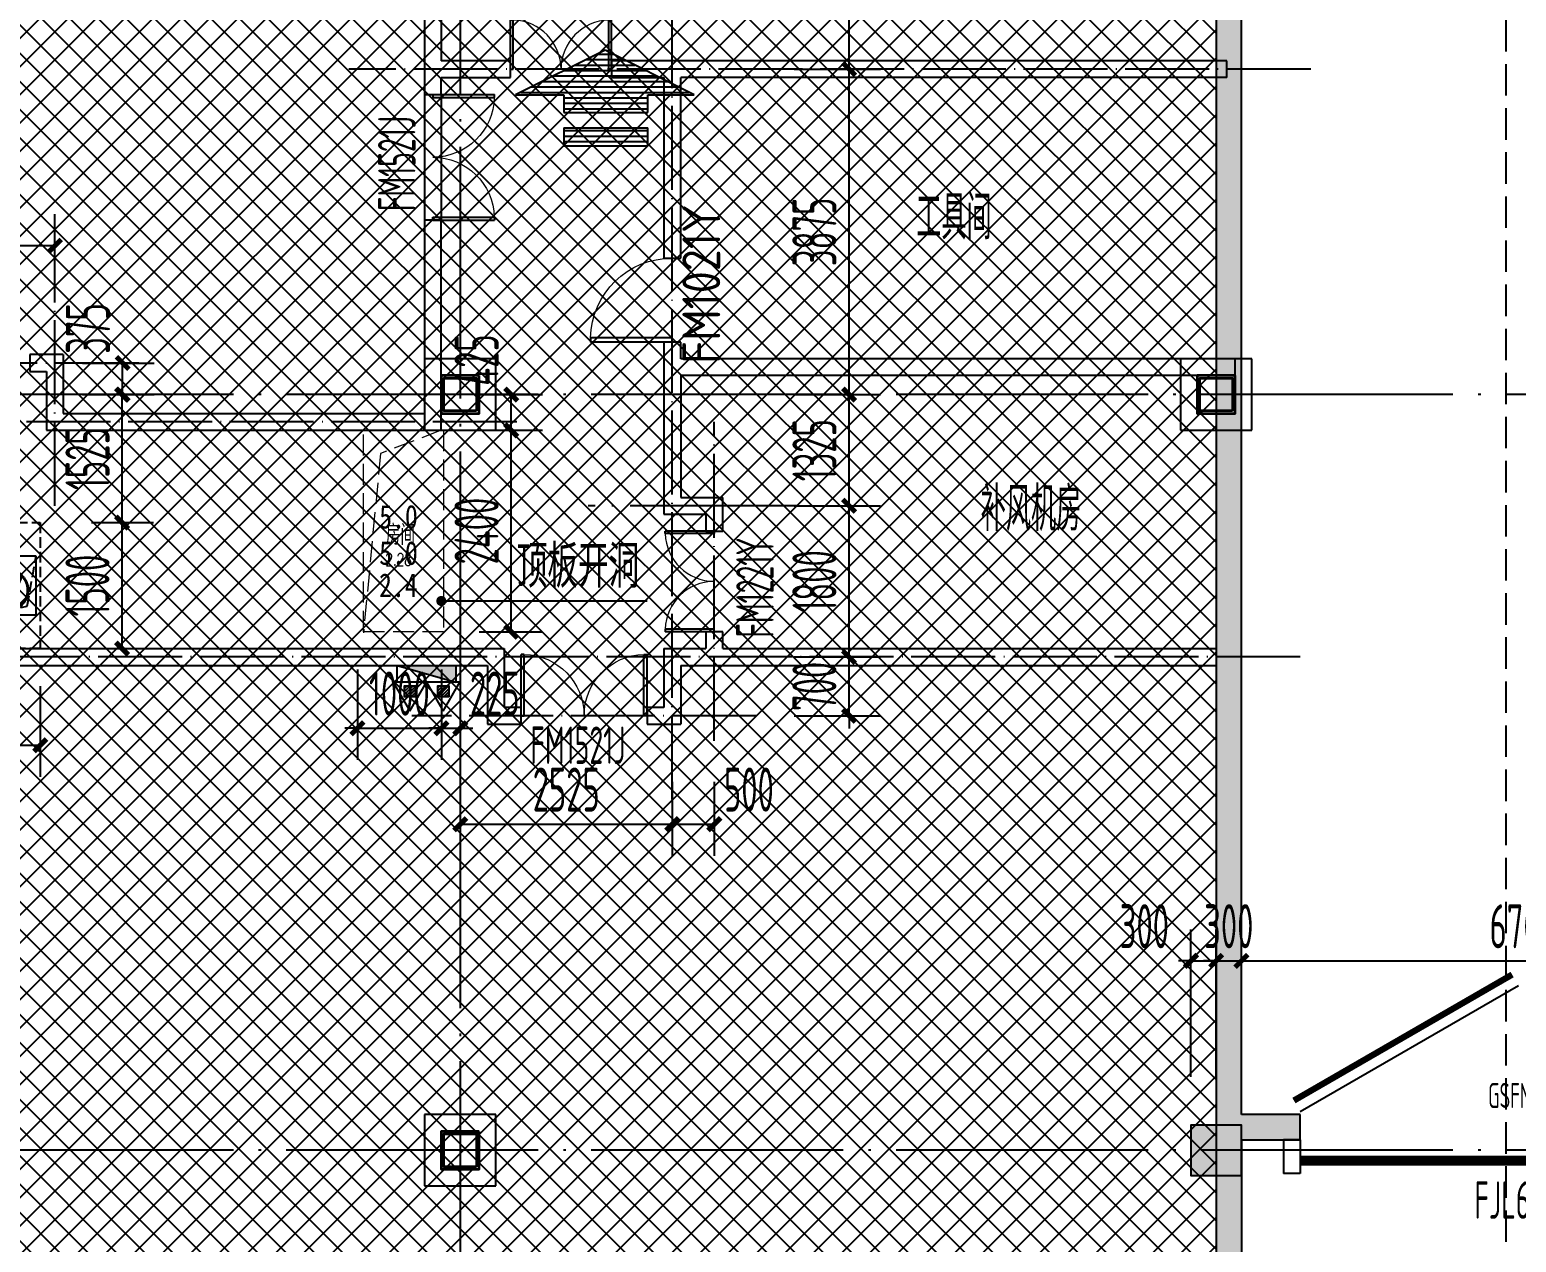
# Model space of a CAD drawing. Extents: x -473190 to 2138458, y -81875 to 2633646.
# Drawn here: x 48027 to 65724, y 121465 to 135905 of the extents above; entities that cross this region are included whole.
import ezdxf

# ---------------------------------------------------------------- set-up
doc = ezdxf.new("R2010")
doc.units = 0
doc.header["$LTSCALE"] = 1000
for name, pattern in [('__DASH', [0.35, 0.25, -0.1]), ('DASH', [0.35, 0.25, -0.1]), ('DOTE', [2.42, 2, -0.2, 0.02, -0.2]), ('排水', [1.1, 1, -0.1])]:
    doc.linetypes.add(name, pattern=pattern)
for name, color, linetype in [('A-COLUMN', 2, 'Continuous'), ('A-PUB_HATCH', 8, 'Continuous'), ('A-ROOM_NAME', 23, 'Continuous'), ('A-WALL', 2, 'Continuous'), ('A-WINDOW', 4, 'Continuous'), ('DIM_LEAD', 3, 'Continuous'), ('DOOR_FIRE', 4, 'Continuous'), ('DOOR_FIRE_TEXT', 7, 'Continuous'), ('DOTE', 1, 'DOTE'), ('PUB_DIM', 3, 'Continuous'), ('PUB_HATCH', 8, 'Continuous'), ('PUB_TEXT', 7, 'Continuous'), ('RF-M', 4, 'Continuous'), ('RF-MBH', 11, 'Continuous'), ('RF-QT', 30, 'Continuous'), ('S-柱', 51, 'Continuous'), ('S-柱-填充', 8, 'Continuous'), ('SPACE', 7, 'Continuous'), ('W-EQUIP_消火栓', 7, 'Continuous'), ('W-EQUIP_灭火器', 7, 'Continuous'), ('WALL', 9, 'Continuous'), ('WINDOW', 4, 'Continuous'), ('WINDOW_TEXT', 7, 'Continuous'), ('排水', 4, 'Continuous'), ('索引线', 252, 'Continuous'), ('车行线', 4, 'Continuous'), ('集水坑', 4, 'Continuous'), ('雨棚投影', 147, 'Continuous')]:
    doc.layers.add(name, color=color, linetype=linetype)
doc.layers.add('GPS-污水', color=2, linetype='排水', lineweight=40)
doc.layers.add('HOLE', color=52, linetype='Continuous', lineweight=15)
doc.styles.add('8B2_01', font='simhei.ttf', dxfattribs={"width": 0.8})
doc.styles.add('8B2_02', font='tssdeng.shx', dxfattribs={"width": 0.6, "bigfont": 'TSSDCHN.shx'})
doc.styles.add('_TCH_DIM_T3', font='tssdeng.shx', dxfattribs={"width": 0.564706, "bigfont": '@@@tssdchn.shx'})
doc.styles.add('_TCH_SPACE', font='SIMPLEX', dxfattribs={"height": 5, "bigfont": 'GBCBIG'})
doc.styles.add('_TCH_WINDOW', font='tssdeng.shx', dxfattribs={"width": 0.8, "height": 3.5, "bigfont": 'tssdchn.shx'})
doc.styles.get("Standard").update_dxf_attribs({"font": 'gbenor.shx', "bigfont": 'gbcbig.shx'})
doc.dimstyles.new('_TCH_ARCH&&150', dxfattribs={"dimtxt": 525, "dimasz": 150, "dimexe": 375, "dimexo": 450, "dimgap": 150, "dimtad": 1, "dimdec": 0, "dimzin": 0, "dimdsep": 46, "dimtxsty": '_TCH_DIM_T3', "dimblk": 'ARCHTICK', "dimcen": 0.09, "dimclrt": 7, "dimazin": 2, "dimtfac": 1, "dimtdec": 0, "dimtix": 1, "dimtmove": 2, "dimatfit": 3, "dimfxl": 0, "dimtolj": 1, "dimtzin": 0, "dimarcsym": 0})
pattern_1 = [(180, (1311608.96, -1168846.2), (8e-15, -101.6), [])]

# ---------------------------------------------------------------- blocks, each defined once
blk = doc.blocks.new('A$C796A13F6')
at = {"layer": '车行线', "linetype": '__DASH', "ltscale": 1.5}
blk.add_lwpolyline([(-35879, -156171), (-3771, -120511, 0.185339), (-3000, -118503), (-3000, -3000)], format="xyb", dxfattribs=at)
blk = doc.blocks.new('$SB01_1')
h = blk.add_hatch(color=256)
h.dxf.hatch_style = 1
h.paths.add_polyline_path([(-0.381, -0.323), (0.5, 0), (-0.381, 0.323)])
h.paths.add_polyline_path([(0, 0), (0.002, 0), (0.002, 0.001), (0, 0.001)], flags=24)
h.paths.add_polyline_path([(0, -0.002), (0.003, -0.002), (0.003, -0.001), (0, -0.001)], flags=24)
h.paths.add_polyline_path([(0, -0.003), (0.003, -0.003), (0.003, -0.002), (0, -0.002)], flags=24)
for p, q in [((0.5, 0), (-0.381, 0.323)), ((-0.381, 0.323), (-0.381, -0.323)), ((0.5, 0), (-0.381, -0.323))]:
    blk.add_line(p, q)
blk.add_circle((0, 0), 0.5)
at = {"flags": 1}
for tag, p in [('UNIT', (0, 0)), ('SPEC', (0, -0.002)), ('WHAT', (0, -0.003))]:
    blk.add_attdef(tag, p, '', height=0.001, dxfattribs=at)
blk = doc.blocks.new('人防集水坑')
at = {"layer": 'GPS-污水', "linetype": '排水'}
for p, q in [((307486, 701151), (307284, 701151)), ((307486, 700451), (307284, 700451))]:
    blk.add_line(p, q, dxfattribs=at)
for centre in [(307561, 701151), (307561, 700451)]:
    blk.add_circle(centre, 75, dxfattribs=at)
at = {"layer": '集水坑', "linetype": 'DASH', "ltscale": 0.5}
blk.add_lwpolyline([(306241, 700051), (306241, 701551), (307741, 701551), (307741, 700051)], close=True, dxfattribs=at)
at = {"layer": '集水坑', "linetype": 'Continuous', "ltscale": 0.5}
for points in [[(306641, 701501), (306641, 700801), (307341, 700801), (307341, 701501)], [(306641, 700801), (306641, 700101), (307341, 700101), (307341, 700801)]]:
    blk.add_lwpolyline(points, close=True, dxfattribs=at)
at = {"layer": '集水坑', "linetype": 'DASH', "ltscale": 0.5}
for points in [[(307341, 700801), (307237, 701397), (306641, 701501)], [(307347, 700101), (307243, 700697), (306647, 700801)]]:
    blk.add_lwpolyline(points, dxfattribs=at)
at = {"layer": 'GPS-污水', "linetype": '排水', "xscale": -480.0000000000002, "yscale": 480.0000000000002, "zscale": 480.0000000000002, "rotation": 176.2535374729293}
for p in [(307045, 701164, 0), (307045, 700464, 0)]:
    blk.add_blockref('$SB01_1', p, dxfattribs=at)
blk = doc.blocks.new('_ArchTick')
at = {"color": 0, "linetype": 'ByBlock', "const_width": 0.4}
blk.add_lwpolyline([(-0.5, -0.5), (0.5, 0.5)], dxfattribs=at)
blk = doc.blocks.new('*D5252')
at = {"layer": 'Defpoints', "color": 0, "transparency": 16777216}
for p in [(136134, -58693), (137634, -58693), (137634, -59845)]:
    blk.add_point(p, dxfattribs=at)
at = {"layer": 'PUB_DIM', "color": 0, "lineweight": -2, "transparency": 16777216}
for p, q in [((136134, -59143), (136134, -60220)), ((137634, -59143), (137634, -60220)), ((136134, -59845), (137634, -59845))]:
    blk.add_line(p, q, dxfattribs=at)
at = {"layer": 'PUB_DIM', "color": 0, "lineweight": -2, "transparency": 16777216, "xscale": 150, "yscale": 150, "zscale": 150, "rotation": 180}
blk.add_blockref('_ArchTick', (136134, -59845), dxfattribs=at)
at = {"layer": 'PUB_DIM', "color": 0, "lineweight": -2, "transparency": 16777216, "xscale": 150, "yscale": 150, "zscale": 150}
blk.add_blockref('_ArchTick', (137634, -59845), dxfattribs=at)
at = {"layer": 'PUB_DIM', "color": 7, "transparency": 16777216, "insert": (136884, -59433), "char_height": 525, "attachment_point": 5, "style": '_TCH_DIM_T3'}
blk.add_mtext('\\A1;1500', dxfattribs=at)
blk = doc.blocks.new('*D5253')
at = {"layer": 'Defpoints', "color": 0, "transparency": 16777216}
for p in [(137796, -55668), (138608, -55668), (137796, -57193)]:
    blk.add_point(p, dxfattribs=at)
at = {"layer": 'PUB_DIM', "color": 0, "lineweight": -2, "transparency": 16777216}
for p, q in [((138246, -55668), (138983, -55668)), ((138608, -57193), (138608, -55668)), ((138246, -57193), (138983, -57193))]:
    blk.add_line(p, q, dxfattribs=at)
at = {"layer": 'PUB_DIM', "color": 0, "lineweight": -2, "transparency": 16777216, "xscale": 150, "yscale": 150, "zscale": 150}
for p, rotation in [((138608, -55668), 90), ((138608, -57193), 270)]:
    blk.add_blockref('_ArchTick', p, dxfattribs=dict(at, rotation=rotation))
at = {"layer": 'PUB_DIM', "color": 7, "transparency": 16777216, "insert": (138196, -56431), "char_height": 525, "attachment_point": 5, "rotation": 90, "style": '_TCH_DIM_T3'}
blk.add_mtext('\\A1;1525', dxfattribs=at)
blk = doc.blocks.new('*D5254')
at = {"layer": 'Defpoints', "color": 0, "transparency": 16777216}
for p in [(137796, -57193), (138608, -57193), (137796, -58693)]:
    blk.add_point(p, dxfattribs=at)
at = {"layer": 'PUB_DIM', "color": 0, "lineweight": -2, "transparency": 16777216}
for p, q in [((138246, -57193), (138983, -57193)), ((138608, -58693), (138608, -57193)), ((138246, -58693), (138983, -58693))]:
    blk.add_line(p, q, dxfattribs=at)
at = {"layer": 'PUB_DIM', "color": 0, "lineweight": -2, "transparency": 16777216, "xscale": 150, "yscale": 150, "zscale": 150}
for p, rotation in [((138608, -57193), 90), ((138608, -58693), 270)]:
    blk.add_blockref('_ArchTick', p, dxfattribs=dict(at, rotation=rotation))
at = {"layer": 'PUB_DIM', "color": 7, "transparency": 16777216, "insert": (138196, -57943), "char_height": 525, "attachment_point": 5, "rotation": 90, "style": '_TCH_DIM_T3'}
blk.add_mtext('\\A1;1500', dxfattribs=at)
blk = doc.blocks.new('TH66')
h = blk.add_hatch()
h.set_pattern_fill('ANSI31', color=246, scale=64, angle=135, style=0)
h.set_pattern_definition(pattern_1)
h.paths.add_polyline_path([(1277447, 511619), (1277447, 511948), (1278305, 511948), (1276651, 512782), (1274986, 511948), (1275880, 511948), (1275880, 511619)])
h = blk.add_hatch()
h.set_pattern_fill('ANSI31', color=246, scale=64, angle=135, style=0)
h.set_pattern_definition(pattern_1)
h.paths.add_polyline_path([(1277447, 510999), (1277447, 511335), (1275880, 511335), (1275880, 510999)])
at = {"color": 2}
for p, q in [((1276651, 512782), (1274986, 511948)), ((1278305, 511948), (1276651, 512782)), ((1274986, 511948), (1275880, 511948)), ((1275880, 511948), (1275880, 511619)), ((1277447, 511948), (1278305, 511948)), ((1277447, 511619), (1277447, 511948)), ((1275880, 511619), (1277447, 511619)), ((1275880, 511335), (1277447, 511335)), ((1275880, 511335), (1275880, 510999)), ((1277447, 510999), (1277447, 511335)), ((1275880, 510999), (1277447, 510999))]:
    blk.add_line(p, q, dxfattribs=at)
blk = doc.blocks.new('A$C145B3C7C')
at = {"xscale": 0.6400000000000001, "yscale": 0.6400000000000001, "zscale": 0.6400000000000001}
blk.add_blockref('TH66', (-678832, -353482), dxfattribs=at)
blk = doc.blocks.new('A$C7EFF042E')
at = {"layer": 'A-COLUMN', "color": 6}
for p, q in [((18675, -17825), (17825, -17825)), ((17825, -17825), (17825, -18675)), ((18675, -18675), (18675, -17825)), ((27675, -17825), (26825, -17825)), ((26825, -17825), (26825, -18675)), ((27675, -18675), (27675, -17825)), ((17825, -18675), (18675, -18675)), ((26825, -18675), (27675, -18675)), ((18675, -26825), (17825, -26825)), ((17825, -26825), (17825, -27675)), ((18675, -27675), (18675, -26825)), ((17825, -27675), (18675, -27675))]:
    blk.add_line(p, q, dxfattribs=at)
at = {"layer": 'S-柱', "color": 6, "lineweight": 35}
for points in [[(18475, -18025), (18025, -18025), (18025, -18475), (18475, -18475)], [(18475, -18025), (18025, -18025), (18025, -18475), (18475, -18475)], [(27475, -18025), (27025, -18025), (27025, -18475), (27475, -18475)], [(27475, -18025), (27025, -18025), (27025, -18475), (27475, -18475)], [(18475, -27025), (18025, -27025), (18025, -27475), (18475, -27475)], [(18475, -27025), (18025, -27025), (18025, -27475), (18475, -27475)]]:
    blk.add_lwpolyline(points, close=True, dxfattribs=at)
at = {"layer": 'S-柱-填充', "color": 6, "lineweight": 35}
for points in [[(18445, -18445), (18055, -18445), (18055, -18055), (18445, -18055)], [(27445, -18445), (27055, -18445), (27055, -18055), (27445, -18055)], [(18445, -27445), (18055, -27445), (18055, -27055), (18445, -27055)]]:
    blk.add_lwpolyline(points, close=True, dxfattribs=at)
blk = doc.blocks.new('A$C4F5A101F')
at = {"layer": 'DOTE', "color": 16, "linetype": 'DOTE', "ltscale": 1.5}
for p, q in [((-149489.7, 16373.7), (-149489.7, -213765.2)), ((-140489.7, 16373.7), (-140489.7, -213765.2)), ((-39660.8, -26507.4), (-180399, -26507.4)), ((-39660.8, -35507.4), (-180399, -35507.4))]:
    blk.add_line(p, q, dxfattribs=at)
blk = doc.blocks.new('*D5565')
at = {"layer": 'Defpoints', "color": 0, "transparency": 16777216}
for p in [(103350, -7777), (101250, -8683), (103350, -8683)]:
    blk.add_point(p, dxfattribs=at)
at = {"layer": 'PUB_DIM', "color": 0, "lineweight": -2, "transparency": 16777216}
for p, q in [((101250, -8233), (101250, -7402)), ((103350, -8233), (103350, -7402)), ((101250, -7777), (103350, -7777))]:
    blk.add_line(p, q, dxfattribs=at)
at = {"layer": 'PUB_DIM', "color": 0, "lineweight": -2, "transparency": 16777216, "xscale": 150, "yscale": 150, "zscale": 150, "rotation": 180}
blk.add_blockref('_ArchTick', (101250, -7777), dxfattribs=at)
at = {"layer": 'PUB_DIM', "color": 0, "lineweight": -2, "transparency": 16777216, "xscale": 150, "yscale": 150, "zscale": 150}
blk.add_blockref('_ArchTick', (103350, -7777), dxfattribs=at)
at = {"layer": 'PUB_DIM', "color": 7, "transparency": 16777216, "insert": (102300, -7364), "char_height": 525, "attachment_point": 5, "style": '_TCH_DIM_T3'}
blk.add_mtext('\\A1;2100', dxfattribs=at)
blk = doc.blocks.new('*D5566')
at = {"layer": 'Defpoints', "color": 0, "transparency": 16777216}
for p in [(103230, -9175), (104156, -9175), (103230, -9550)]:
    blk.add_point(p, dxfattribs=at)
at = {"layer": 'PUB_DIM', "color": 0, "lineweight": -2, "transparency": 16777216}
for p, q in [((103680, -9175), (104531, -9175)), ((104156, -9550), (104156, -9175)), ((103680, -9550), (104531, -9550))]:
    blk.add_line(p, q, dxfattribs=at)
at = {"layer": 'PUB_DIM', "color": 0, "lineweight": -2, "transparency": 16777216, "xscale": 150, "yscale": 150, "zscale": 150}
for p, rotation in [((104156, -9175), 90), ((104156, -9550), 270)]:
    blk.add_blockref('_ArchTick', p, dxfattribs=dict(at, rotation=rotation))
at = {"layer": 'PUB_DIM', "color": 7, "transparency": 16777216, "insert": (103743, -8763), "char_height": 525, "attachment_point": 5, "rotation": 90, "style": '_TCH_DIM_T3'}
blk.add_mtext('\\A1;375', dxfattribs=at)
blk = doc.blocks.new('*D5567')
at = {"layer": 'Defpoints', "color": 0, "transparency": 16777216}
for p in [(108175, -13714), (110700, -13714), (110700, -14667)]:
    blk.add_point(p, dxfattribs=at)
at = {"layer": 'PUB_DIM', "color": 0, "lineweight": -2, "transparency": 16777216}
for p, q in [((108175, -14164), (108175, -15042)), ((110700, -14164), (110700, -15042)), ((108175, -14667), (110700, -14667))]:
    blk.add_line(p, q, dxfattribs=at)
at = {"layer": 'PUB_DIM', "color": 0, "lineweight": -2, "transparency": 16777216, "xscale": 150, "yscale": 150, "zscale": 150, "rotation": 180}
blk.add_blockref('_ArchTick', (108175, -14667), dxfattribs=at)
at = {"layer": 'PUB_DIM', "color": 0, "lineweight": -2, "transparency": 16777216, "xscale": 150, "yscale": 150, "zscale": 150}
blk.add_blockref('_ArchTick', (110700, -14667), dxfattribs=at)
at = {"layer": 'PUB_DIM', "color": 7, "transparency": 16777216, "insert": (109437, -14254), "char_height": 525, "attachment_point": 5, "style": '_TCH_DIM_T3'}
blk.add_mtext('\\A1;2525', dxfattribs=at)
blk = doc.blocks.new('*D5568')
at = {"layer": 'Defpoints', "color": 0, "transparency": 16777216}
for p in [(110700, -13714), (111200, -13714), (111200, -14667)]:
    blk.add_point(p, dxfattribs=at)
at = {"layer": 'PUB_DIM', "color": 0, "lineweight": -2, "transparency": 16777216}
for p, q in [((110700, -14164), (110700, -15042)), ((111200, -14164), (111200, -15042)), ((110700, -14667), (111200, -14667))]:
    blk.add_line(p, q, dxfattribs=at)
at = {"layer": 'PUB_DIM', "color": 0, "lineweight": -2, "transparency": 16777216, "xscale": 150, "yscale": 150, "zscale": 150, "rotation": 180}
blk.add_blockref('_ArchTick', (110700, -14667), dxfattribs=at)
at = {"layer": 'PUB_DIM', "color": 0, "lineweight": -2, "transparency": 16777216, "xscale": 150, "yscale": 150, "zscale": 150}
blk.add_blockref('_ArchTick', (111200, -14667), dxfattribs=at)
at = {"layer": 'PUB_DIM', "color": 7, "transparency": 16777216, "insert": (111612, -14254), "char_height": 525, "attachment_point": 5, "style": '_TCH_DIM_T3'}
blk.add_mtext('\\A1;500', dxfattribs=at)
blk = doc.blocks.new('*D5569')
at = {"layer": 'Defpoints', "color": 0, "transparency": 16777216}
for p in [(111700, -12675), (112804, -12675), (111700, -13375)]:
    blk.add_point(p, dxfattribs=at)
at = {"layer": 'PUB_DIM', "color": 0, "lineweight": -2, "transparency": 16777216}
for p, q in [((112804, -12675), (112804, -12525)), ((112150, -12675), (113179, -12675)), ((112804, -13375), (112804, -12675)), ((112150, -13375), (113179, -13375)), ((112804, -13375), (112804, -13525))]:
    blk.add_line(p, q, dxfattribs=at)
at = {"layer": 'PUB_DIM', "color": 0, "lineweight": -2, "transparency": 16777216, "xscale": 150, "yscale": 150, "zscale": 150}
for p, rotation in [((112804, -12675), 270), ((112804, -13375), 90)]:
    blk.add_blockref('_ArchTick', p, dxfattribs=dict(at, rotation=rotation))
at = {"layer": 'PUB_DIM', "color": 7, "transparency": 16777216, "insert": (112392, -13025), "char_height": 525, "attachment_point": 5, "rotation": 90, "style": '_TCH_DIM_T3'}
blk.add_mtext('\\A1;700', dxfattribs=at)
blk = doc.blocks.new('*D5570')
at = {"layer": 'Defpoints', "color": 0, "transparency": 16777216}
for p in [(111700, -10875), (112804, -10875), (111700, -12675)]:
    blk.add_point(p, dxfattribs=at)
at = {"layer": 'PUB_DIM', "color": 0, "lineweight": -2, "transparency": 16777216}
for p, q in [((112150, -10875), (113179, -10875)), ((112804, -12675), (112804, -10875)), ((112150, -12675), (113179, -12675))]:
    blk.add_line(p, q, dxfattribs=at)
at = {"layer": 'PUB_DIM', "color": 0, "lineweight": -2, "transparency": 16777216, "xscale": 150, "yscale": 150, "zscale": 150}
for p, rotation in [((112804, -10875), 90), ((112804, -12675), 270)]:
    blk.add_blockref('_ArchTick', p, dxfattribs=dict(at, rotation=rotation))
at = {"layer": 'PUB_DIM', "color": 7, "transparency": 16777216, "insert": (112392, -11775), "char_height": 525, "attachment_point": 5, "rotation": 90, "style": '_TCH_DIM_T3'}
blk.add_mtext('\\A1;1800', dxfattribs=at)
blk = doc.blocks.new('*D5571')
at = {"layer": 'Defpoints', "color": 0, "transparency": 16777216}
for p in [(111700, -9550), (112804, -9550), (111700, -10875)]:
    blk.add_point(p, dxfattribs=at)
at = {"layer": 'PUB_DIM', "color": 0, "lineweight": -2, "transparency": 16777216}
for p, q in [((112150, -9550), (113179, -9550)), ((112804, -10875), (112804, -9550)), ((112150, -10875), (113179, -10875))]:
    blk.add_line(p, q, dxfattribs=at)
at = {"layer": 'PUB_DIM', "color": 0, "lineweight": -2, "transparency": 16777216, "xscale": 150, "yscale": 150, "zscale": 150}
for p, rotation in [((112804, -9550), 90), ((112804, -10875), 270)]:
    blk.add_blockref('_ArchTick', p, dxfattribs=dict(at, rotation=rotation))
at = {"layer": 'PUB_DIM', "color": 7, "transparency": 16777216, "insert": (112392, -10213), "char_height": 525, "attachment_point": 5, "rotation": 90, "style": '_TCH_DIM_T3'}
blk.add_mtext('\\A1;1325', dxfattribs=at)
blk = doc.blocks.new('*D5572')
at = {"layer": 'Defpoints', "color": 0, "transparency": 16777216}
for p in [(111700, -5675), (112804, -5675), (111700, -9550)]:
    blk.add_point(p, dxfattribs=at)
at = {"layer": 'PUB_DIM', "color": 0, "lineweight": -2, "transparency": 16777216}
for p, q in [((112150, -5675), (113179, -5675)), ((112804, -9550), (112804, -5675)), ((112150, -9550), (113179, -9550))]:
    blk.add_line(p, q, dxfattribs=at)
at = {"layer": 'PUB_DIM', "color": 0, "lineweight": -2, "transparency": 16777216, "xscale": 150, "yscale": 150, "zscale": 150}
for p, rotation in [((112804, -5675), 90), ((112804, -9550), 270)]:
    blk.add_blockref('_ArchTick', p, dxfattribs=dict(at, rotation=rotation))
at = {"layer": 'PUB_DIM', "color": 7, "transparency": 16777216, "insert": (112392, -7613), "char_height": 525, "attachment_point": 5, "rotation": 90, "style": '_TCH_DIM_T3'}
blk.add_mtext('\\A1;3875', dxfattribs=at)
blk = doc.blocks.new('*D5573')
at = {"layer": 'Defpoints', "color": 0, "transparency": 16777216}
for p in [(111700, -3475), (112804, -3475), (111700, -5675)]:
    blk.add_point(p, dxfattribs=at)
at = {"layer": 'PUB_DIM', "color": 0, "lineweight": -2, "transparency": 16777216}
for p, q in [((112150, -3475), (113179, -3475)), ((112804, -5675), (112804, -3475)), ((112150, -5675), (113179, -5675))]:
    blk.add_line(p, q, dxfattribs=at)
at = {"layer": 'PUB_DIM', "color": 0, "lineweight": -2, "transparency": 16777216, "xscale": 150, "yscale": 150, "zscale": 150}
for p, rotation in [((112804, -3475), 90), ((112804, -5675), 270)]:
    blk.add_blockref('_ArchTick', p, dxfattribs=dict(at, rotation=rotation))
at = {"layer": 'PUB_DIM', "color": 7, "transparency": 16777216, "insert": (112392, -4575), "char_height": 525, "attachment_point": 5, "rotation": 90, "style": '_TCH_DIM_T3'}
blk.add_mtext('\\A1;2200', dxfattribs=at)
blk = doc.blocks.new('$TwtSys$00000434')
for p, q in [((-0.5, 0.5), (-0.5, -0.5)), ((-0.5, -0.5), (0.5, 0.5)), ((0.5, 0.5), (-0.5, 0.5)), ((0.5, -0.5), (0.5, 0.5)), ((-0.5, -0.5), (0.5, -0.5))]:
    blk.add_line(p, q)
blk.add_solid([(0.5, -0.5), (0.5, 0.5), (-0.5, -0.5)])
blk = doc.blocks.new('$TwtSys$00000546')
h = blk.add_hatch()
h.set_pattern_fill('ANSI31', color=256, scale=200, style=0)
h.set_pattern_definition([(45, (-38543.802, -6670.83), (-17.67767, 17.67767), [])])
h.paths.add_polyline_path([(-65, 174), (65, 174), (65, 44), (-65, 44)])
for points in [[(0, 344), (-198, 0), (198, 0)], [(-65, 174), (65, 174), (65, 44), (-65, 44)]]:
    blk.add_lwpolyline(points, close=True)
blk = doc.blocks.new('$DorLib2D$00000207')
at = {"color": 0}
for p, q in [((-0.5, 0.0313), (-0.067, 0.2813)), ((0.5, 0.0313), (0.067, 0.2813))]:
    blk.add_line(p, q, dxfattribs=at)
at = {"color": 0, "const_width": 0.0125}
for points in [[(-0.5125, 0.0529), (-0.0795, 0.3029)], [(0.5125, 0.0529), (0.0795, 0.3029)]]:
    blk.add_lwpolyline(points, dxfattribs=at)
blk = doc.blocks.new('rfk')
at = {"layer": 'A-PUB_HATCH'}
for points in [[(474048.2, -695335.2), (474048.2, -679885.2), (473748.2, -679885.2), (473748.2, -695485.2), (473948.2, -695485.2)], [(473948.2, -695485.2), (473748.2, -695485.2), (473748.2, -720685.2), (473881.5, -720785.2), (474048.2, -720685.2), (474048.2, -695635.2)], [(474048.2, -695635.2), (474748.2, -695635.2), (474748.2, -695335.2), (474048.2, -695335.2), (473948.2, -695485.2)]]:
    blk.add_hatch(color=256, dxfattribs=at).paths.add_polyline_path(points)
at = {"layer": 'RF-QT'}
for p, q in [((473748.2, -679885.2), (473748.2, -695485.2)), ((474048.2, -695335.2), (474048.2, -679885.2)), ((473748.2, -695485.2), (473748.2, -720685.2)), ((474748.2, -695335.2), (474048.2, -695335.2)), ((474748.2, -695635.2), (474748.2, -695335.2)), ((474048.2, -695635.2), (474748.2, -695635.2)), ((474048.2, -695635.2), (474048.2, -720685.2))]:
    blk.add_line(p, q, dxfattribs=at)
at = {"layer": 'RF-M'}
ref = blk.add_blockref('$DorLib2D$00000207', (477748.2, -695485.2), dxfattribs=dict(at, xscale=6000, yscale=-6000, zscale=300, rotation=180))
ref.add_attrib('A', 'GSFMG6030(5)', (476985.7, -695256.6), dxfattribs={"layer": 'RF-MBH', "height": 297.5, "style": '_TCH_WINDOW', "width": 0.564706})
blk = doc.blocks.new('_FZH')
blk.add_lwpolyline([(-0.5, -0.5), (0.5, -0.5), (0.5, 0.5), (-0.5, 0.5)], close=True)
at = {"layer": 'PUB_HATCH'}
blk.add_solid([(-0.5, -0.5), (0.5, -0.5), (-0.5, 0.5), (0.5, 0.5)], dxfattribs=at)
blk = doc.blocks.new('zzzzzzzzzzzzzzzz')
at = {"layer": 'A-COLUMN'}
for p, q in [((35666, -198085), (34816, -198085)), ((34816, -198085), (34816, -198935)), ((35666, -198935), (35666, -198085)), ((44666, -198085), (43816, -198085)), ((43816, -198085), (43816, -198935)), ((44666, -198935), (44666, -198085)), ((34816, -198935), (35666, -198935)), ((43816, -198935), (44666, -198935))]:
    blk.add_line(p, q, dxfattribs=at)
at = {"layer": 'A-COLUMN', "xscale": 600, "yscale": 600, "zscale": 600, "rotation": 90}
blk.add_blockref('_FZH', (44241, -207510), dxfattribs=at)
blk = doc.blocks.new('*D5785')
at = {"layer": 'Defpoints', "color": 0, "transparency": 16777216}
for p in [(-13706, 103502), (-12875, 103502), (-13706, 103077)]:
    blk.add_point(p, dxfattribs=at)
at = {"layer": 'PUB_DIM', "color": 0, "lineweight": -2, "transparency": 16777216}
for p, q in [((-13256, 103502), (-12500, 103502)), ((-12875, 103077), (-12875, 103502)), ((-13256, 103077), (-12500, 103077))]:
    blk.add_line(p, q, dxfattribs=at)
at = {"layer": 'PUB_DIM', "color": 0, "lineweight": -2, "transparency": 16777216, "xscale": 150, "yscale": 150, "zscale": 150}
for p, rotation in [((-12875, 103502), 90), ((-12875, 103077), 270)]:
    blk.add_blockref('_ArchTick', p, dxfattribs=dict(at, rotation=rotation))
at = {"layer": 'PUB_DIM', "color": 7, "transparency": 16777216, "insert": (-13287, 103914), "char_height": 525, "attachment_point": 5, "rotation": 90, "style": '_TCH_DIM_T3'}
blk.add_mtext('\\A1;425', dxfattribs=at)
blk = doc.blocks.new('*D5786')
at = {"layer": 'Defpoints', "color": 0, "transparency": 16777216}
for p in [(-13706, 103077), (-12875, 103077), (-13706, 100677)]:
    blk.add_point(p, dxfattribs=at)
at = {"layer": 'PUB_DIM', "color": 0, "lineweight": -2, "transparency": 16777216}
for p, q in [((-13256, 103077), (-12500, 103077)), ((-12875, 100677), (-12875, 103077)), ((-13256, 100677), (-12500, 100677))]:
    blk.add_line(p, q, dxfattribs=at)
at = {"layer": 'PUB_DIM', "color": 0, "lineweight": -2, "transparency": 16777216, "xscale": 150, "yscale": 150, "zscale": 150}
for p, rotation in [((-12875, 103077), 90), ((-12875, 100677), 270)]:
    blk.add_blockref('_ArchTick', p, dxfattribs=dict(at, rotation=rotation))
at = {"layer": 'PUB_DIM', "color": 7, "transparency": 16777216, "insert": (-13287, 101877), "char_height": 525, "attachment_point": 5, "rotation": 90, "style": '_TCH_DIM_T3'}
blk.add_mtext('\\A1;2400', dxfattribs=at)
blk = doc.blocks.new('*D5787')
at = {"layer": 'Defpoints', "color": 0, "transparency": 16777216}
for p in [(-13706, 100677), (-13481, 100677), (-13481, 99529)]:
    blk.add_point(p, dxfattribs=at)
at = {"layer": 'PUB_DIM', "color": 0, "lineweight": -2, "transparency": 16777216}
for p, q in [((-13706, 100227), (-13706, 99154)), ((-13481, 100227), (-13481, 99154)), ((-13706, 99529), (-13856, 99529)), ((-13706, 99529), (-13481, 99529)), ((-13481, 99529), (-13331, 99529))]:
    blk.add_line(p, q, dxfattribs=at)
at = {"layer": 'PUB_DIM', "color": 0, "lineweight": -2, "transparency": 16777216, "xscale": 150, "yscale": 150, "zscale": 150}
blk.add_blockref('_ArchTick', (-13706, 99529), dxfattribs=at)
at = {"layer": 'PUB_DIM', "color": 0, "lineweight": -2, "transparency": 16777216, "xscale": 150, "yscale": 150, "zscale": 150, "rotation": 180}
blk.add_blockref('_ArchTick', (-13481, 99529), dxfattribs=at)
at = {"layer": 'PUB_DIM', "color": 7, "transparency": 16777216, "insert": (-13070, 99941), "char_height": 525, "attachment_point": 5, "style": '_TCH_DIM_T3'}
blk.add_mtext('\\A1;225', dxfattribs=at)
blk = doc.blocks.new('*D5788')
at = {"layer": 'Defpoints', "color": 0, "transparency": 16777216}
for p in [(-14706, 100677), (-13706, 100677), (-13706, 99529)]:
    blk.add_point(p, dxfattribs=at)
at = {"layer": 'PUB_DIM', "color": 0, "lineweight": -2, "transparency": 16777216}
for p, q in [((-14706, 100227), (-14706, 99154)), ((-13706, 100227), (-13706, 99154)), ((-14706, 99529), (-14856, 99529)), ((-14706, 99529), (-13706, 99529)), ((-13706, 99529), (-13556, 99529))]:
    blk.add_line(p, q, dxfattribs=at)
at = {"layer": 'PUB_DIM', "color": 0, "lineweight": -2, "transparency": 16777216, "xscale": 150, "yscale": 150, "zscale": 150}
blk.add_blockref('_ArchTick', (-14706, 99529), dxfattribs=at)
at = {"layer": 'PUB_DIM', "color": 0, "lineweight": -2, "transparency": 16777216, "xscale": 150, "yscale": 150, "zscale": 150, "rotation": 180}
blk.add_blockref('_ArchTick', (-13706, 99529), dxfattribs=at)
at = {"layer": 'PUB_DIM', "color": 7, "transparency": 16777216, "insert": (-14206, 99941), "char_height": 525, "attachment_point": 5, "style": '_TCH_DIM_T3'}
blk.add_mtext('\\A1;1000', dxfattribs=at)
blk = doc.blocks.new('ADFASDF')
h = blk.add_hatch()
h.set_pattern_fill('ANSI37', color=8, scale=150)
h.set_pattern_definition([(45, (0, 0), (-168.3798, 168.3798), []), (135, (0, 0), (-168.3798, -168.3798), [])])
h.paths.add_polyline_path([(521397, 239186), (521397, 224886), (539697, 224886), (539697, 169261), (524947, 169261), (524947, 171211), (527822, 171211), (527922, 176611), (501318, 176611), (501125, 109884), (530547, 109887), (530547, 107449), (538188, 100503), (536147, 98236), (540086, 94690), (517812, 69953), (517812, 59790), (482108, 20136), (405247, 20136), (405247, 26086), (391997, 40436), (391997, 64736), (399997, 64738), (399997, 239186), (409022, 239186)])
blk.add_lwpolyline([(521397, 239186), (521397, 224886), (539697, 224886), (539697, 169261), (524947, 169261), (524947, 171211), (527822, 171211), (527922, 176611), (501318, 176611), (501125, 109884)])
blk = doc.blocks.new('*D3022')
at = {"layer": 'Defpoints', "color": 0, "transparency": 16777216}
for p in [(62152, 124816), (61852, 122986), (62152, 122986)]:
    blk.add_point(p, dxfattribs=at)
at = {"layer": 'PUB_DIM', "color": 0, "lineweight": -2, "transparency": 16777216}
for p, q in [((61852, 123436), (61852, 125191)), ((62152, 123436), (62152, 125191)), ((61852, 124816), (61702, 124816)), ((61852, 124816), (62152, 124816)), ((62152, 124816), (62302, 124816))]:
    blk.add_line(p, q, dxfattribs=at)
at = {"layer": 'PUB_DIM', "color": 0, "lineweight": -2, "transparency": 16777216, "xscale": 150, "yscale": 150, "zscale": 150}
blk.add_blockref('_ArchTick', (61852, 124816), dxfattribs=at)
at = {"layer": 'PUB_DIM', "color": 0, "lineweight": -2, "transparency": 16777216, "xscale": 150, "yscale": 150, "zscale": 150, "rotation": 180}
blk.add_blockref('_ArchTick', (62152, 124816), dxfattribs=at)
at = {"layer": 'PUB_DIM', "color": 7, "transparency": 16777216, "insert": (61297, 125229), "char_height": 525, "attachment_point": 5, "style": '_TCH_DIM_T3'}
blk.add_mtext('\\A1;300', dxfattribs=at)
blk = doc.blocks.new('*D3023')
at = {"layer": 'Defpoints', "color": 0, "transparency": 16777216}
for p in [(62452, 124816), (62152, 122986), (62452, 122986)]:
    blk.add_point(p, dxfattribs=at)
at = {"layer": 'PUB_DIM', "color": 0, "lineweight": -2, "transparency": 16777216}
for p, q in [((62152, 123436), (62152, 125191)), ((62452, 123436), (62452, 125191)), ((62152, 124816), (62002, 124816)), ((62152, 124816), (62452, 124816)), ((62452, 124816), (62602, 124816))]:
    blk.add_line(p, q, dxfattribs=at)
at = {"layer": 'PUB_DIM', "color": 0, "lineweight": -2, "transparency": 16777216, "xscale": 150, "yscale": 150, "zscale": 150}
blk.add_blockref('_ArchTick', (62152, 124816), dxfattribs=at)
at = {"layer": 'PUB_DIM', "color": 0, "lineweight": -2, "transparency": 16777216, "xscale": 150, "yscale": 150, "zscale": 150, "rotation": 180}
blk.add_blockref('_ArchTick', (62452, 124816), dxfattribs=at)
at = {"layer": 'PUB_DIM', "color": 7, "transparency": 16777216, "insert": (62302, 125229), "char_height": 525, "attachment_point": 5, "style": '_TCH_DIM_T3'}
blk.add_mtext('\\A1;300', dxfattribs=at)
blk = doc.blocks.new('*D3024')
at = {"layer": 'Defpoints', "color": 0, "transparency": 16777216}
for p in [(69152, 124816), (62452, 122986), (69152, 122986)]:
    blk.add_point(p, dxfattribs=at)
at = {"layer": 'PUB_DIM', "color": 0, "lineweight": -2, "transparency": 16777216}
for p, q in [((62452, 123436), (62452, 125191)), ((69152, 123436), (69152, 125191)), ((62452, 124816), (69152, 124816))]:
    blk.add_line(p, q, dxfattribs=at)
at = {"layer": 'PUB_DIM', "color": 0, "lineweight": -2, "transparency": 16777216, "xscale": 150, "yscale": 150, "zscale": 150, "rotation": 180}
blk.add_blockref('_ArchTick', (62452, 124816), dxfattribs=at)
at = {"layer": 'PUB_DIM', "color": 0, "lineweight": -2, "transparency": 16777216, "xscale": 150, "yscale": 150, "zscale": 150}
blk.add_blockref('_ArchTick', (69152, 124816), dxfattribs=at)
at = {"layer": 'PUB_DIM', "color": 7, "transparency": 16777216, "insert": (65802, 125229), "char_height": 525, "attachment_point": 5, "style": '_TCH_DIM_T3'}
blk.add_mtext('\\A1;6700', dxfattribs=at)
blk = doc.blocks.new('$DorLib2D$00000002')
for p, q in [((-0.5, 0), (-0.5, 0.4875)), ((-0.475, 0.4875), (-0.5, 0.4875)), ((-0.475, 0), (-0.475, 0.4875)), ((0.475, 0), (0.475, 0.4875)), ((0.475, 0.4875), (0.5, 0.4875)), ((0.5, 0), (0.5, 0.4875)), ((-0.5, 0), (-0.475, 0)), ((0.5, 0), (0.475, 0))]:
    blk.add_line(p, q)
at = {"lineweight": 13}
for centre, start, end in [((-0.4875, 0), 0, 88.53072), ((0.4875, 0), 91.46928, 180)]:
    blk.add_arc(centre, 0.4875, start, end, dxfattribs=at)
blk = doc.blocks.new('$DorLib2D$00000001')
for p, q in [((0.45, 0.975), (0.5, 0.975)), ((0.45, 0), (0.45, 0.975)), ((0.5, 0), (0.5, 0.975)), ((0.5, 0), (0.45, 0))]:
    blk.add_line(p, q)
at = {"lineweight": 13}
blk.add_arc((0.475, 0), 0.975, 91.4693, 180, dxfattribs=at)
blk = doc.blocks.new('$DorLib2D$00000213')
at = {"color": 0, "linetype": 'DASH', "const_width": 0.02}
blk.add_lwpolyline([(0.5, 0), (-0.5, 0)], dxfattribs=at)
blk = doc.blocks.new('A$C3672542B')
at = {"layer": '排水', "color": 3, "linetype": 'DASH'}
blk.add_lwpolyline([(138518.3, -56308.6, 0, 0, 0), (138162.3, -56664.6, 160, 0, 0), (137738.1, -57088.9, 0, 0, 0)], format="xyseb", dxfattribs=at)
at = {"layer": '集水坑', "linetype": 'Continuous', "rotation": 270}
blk.add_blockref('人防集水坑', (-563917, 249047.8), dxfattribs=at)
at = {"layer": 'PUB_DIM'}
for p1, p2, distance, picture, middle in [((137795.7, -57193.2), (137795.7, -55668.2), -812.3, '*D5253', (138195.5, -56430.7)), ((137795.7, -58693.2), (137795.7, -57193.2), -812.3, '*D5254', (138195.5, -57943.2)), ((136133.7, -58693.2), (137633.7, -58693.2), -1152.2, '*D5252', (136883.7, -59432.9))]:
    dim = blk.add_aligned_dim(p1=p1, p2=p2, distance=distance, dimstyle='_TCH_ARCH&&150', dxfattribs=at)
    dim.commit()
    dim.dimension.update_dxf_attribs({"geometry": picture, "text_midpoint": middle})
blk = doc.blocks.new('A$C2B5B1B2C')
at = {"layer": 'DOTE', "linetype": 'DOTE', "ltscale": 0.5}
for p, q in [((110700, -14371.4), (110700, -4675)), ((118300, -5675), (106850, -5675)), ((103350, -10875), (103350, -8175)), ((104350, -9175), (100250, -9175)), ((108850, -9875), (88725, -9875)), ((111200, -13675), (111200, -9875)), ((118175, -12675), (78225, -12675)), ((111700, -13375), (107600, -13375))]:
    blk.add_line(p, q, dxfattribs=at)
at = {"layer": 'DOTE'}
blk.add_line((112200, -10875), (109700, -10875), dxfattribs=at)
at = {"layer": 'PUB_DIM'}
for p1, p2, distance, picture, middle in [((111700, -5675), (111700, -3475), -1104.2, '*D5573', (112391.7, -4575)), ((111700, -9550), (111700, -5675), -1104.2, '*D5572', (112391.7, -7612.5)), ((101249.9, -8683.2), (103350, -8683.2), 906.4, '*D5565', (102300, -7364.2)), ((111700, -10875), (111700, -9550), -1104.2, '*D5571', (112391.7, -10212.5)), ((111700, -12675), (111700, -10875), -1104.2, '*D5570', (112391.7, -11775)), ((111700, -13375), (111700, -12675), -1104.2, '*D5569', (112391.7, -13025)), ((108175, -13714.2), (110700, -13714.2), -952.7, '*D5567', (109437.5, -14254.4))]:
    dim = blk.add_aligned_dim(p1=p1, p2=p2, distance=distance, dimstyle='_TCH_ARCH&&150', dxfattribs=at)
    dim.commit()
    dim.dimension.update_dxf_attribs({"geometry": picture, "text_midpoint": middle})
for base, p1, p2, angle, picture, middle in [((104155.7, -9175), (103229.8, -9550), (103229.8, -9175), 90, '*D5566', (103743.2, -8763.3)), ((111200, -14666.9), (110700, -13714.2), (111200, -13714.2), 360, '*D5568', (111611.7, -14254.4))]:
    dim = blk.add_linear_dim(base=base, p1=p1, p2=p2, angle=angle, dimstyle='_TCH_ARCH&&150', dxfattribs=at)
    dim.commit()
    dim.dimension.update_dxf_attribs({"geometry": picture, "text_midpoint": middle, "dimtype": 161})
blk = doc.blocks.new('A$C11751E51')
at = {"layer": 'HOLE', "linetype": 'DASH'}
blk.add_lwpolyline([(-13706.5, 103077.4), (-14430.7, 102800.1), (-14633.4, 100665.6)], dxfattribs=at)
blk.add_lwpolyline([(-14631.5, 103077.4), (-13681.5, 103077.4), (-13681.5, 100677.4), (-14631.5, 100677.4)], close=True, dxfattribs=at)
at = {"layer": 'SPACE', "style": '_TCH_SPACE'}
blk.add_text('房间', height=241.13, dxfattribs=at).set_placement((-14366, 101712.5))
at = {"layer": 'SPACE', "style": '_TCH_SPACE', "width": 0.705882}
blk.add_text('2.28', height=148.75, dxfattribs=at).set_placement((-14373, 101463.1))
at = {"layer": 'PUB_DIM'}
for base, p1, p2, angle, picture, middle in [((-12874.8, 103502.4), (-13706.5, 103077.4), (-13706.5, 103502.4), 90, '*D5785', (-13287.3, 103914.1)), ((-13481.5, 99528.6), (-13706.5, 100677.4), (-13481.5, 100677.4), 0, '*D5787', (-13069.8, 99941.1))]:
    dim = blk.add_linear_dim(base=base, p1=p1, p2=p2, angle=angle, dimstyle='_TCH_ARCH&&150', dxfattribs=at)
    dim.commit()
    dim.dimension.update_dxf_attribs({"geometry": picture, "text_midpoint": middle, "dimtype": 161})
for p1, p2, distance, picture, middle in [((-13706.5, 100677.4), (-13706.5, 103077.4), -831.7, '*D5786', (-13287.3, 101877.4)), ((-14706.5, 100677.4), (-13706.5, 100677.4), -1148.9, '*D5788', (-14206.5, 99941.1))]:
    dim = blk.add_aligned_dim(p1=p1, p2=p2, distance=distance, dimstyle='_TCH_ARCH&&150', dxfattribs=at)
    dim.commit()
    dim.dimension.update_dxf_attribs({"geometry": picture, "text_midpoint": middle})

msp = doc.modelspace()

# ---------------------------------------------------------------- linework, layer by layer
at = {"layer": 'A-WALL'}
for p, q in [((52727.3, 137635.6), (52727.3, 135435.6)), ((52927.3, 137535.6), (52927.3, 135535.6)), ((52727.3, 135435.6), (52727.3, 135135.6)), ((53752.3, 135535.6), (52927.3, 135535.6)), ((53752.3, 135335.6), (53752.3, 135535.6)), ((55677.3, 135535.6), (54952.3, 135535.6)), ((54952.3, 135535.6), (54952.3, 135335.6)), ((62277.3, 135535.6), (55677.3, 135535.6)), ((62277.3, 135335.6), (62277.3, 135535.6)), ((52927.3, 135335.6), (53752.3, 135335.6)), ((52927.3, 135135.6), (52927.3, 135335.6)), ((54952.3, 135335.6), (55577.3, 135335.6)), ((55577.3, 135335.6), (55577.3, 133185.6)), ((62277.3, 135335.6), (55777.3, 135335.6)), ((55777.3, 133185.6), (55777.3, 135335.6)), ((52727.3, 135135.6), (52927.3, 135135.6)), ((52927.3, 133635.6), (52727.3, 133635.6)), ((52727.3, 133635.6), (52727.3, 131335.6)), ((52927.3, 131135.6), (52927.3, 133635.6)), ((55577.3, 133185.6), (55777.3, 133185.6)), ((48427.3, 132035.6), (48027.3, 132035.6)), ((48027.3, 132035.6), (48027.3, 131835.6)), ((48427.3, 132035.6), (48427.3, 131335.6)), ((55777.3, 132185.6), (55577.3, 132185.6)), ((55577.3, 132185.6), (55577.3, 131885.6)), ((55777.3, 131985.6), (55777.3, 132185.6)), ((55577.3, 131885.6), (55577.3, 130135.6)), ((62377.3, 131985.6), (55777.3, 131985.6)), ((62377.3, 131785.6), (62377.3, 131985.6)), ((48027.3, 131835.6), (48227.3, 131835.6)), ((48227.3, 131835.6), (48227.3, 131135.6)), ((62377.3, 131785.6), (55777.3, 131785.6)), ((55777.3, 131785.6), (55777.3, 130335.6)), ((48427.3, 131335.6), (52727.3, 131335.6)), ((48227.3, 131135.6), (52927.3, 131135.6)), ((55777.3, 130335.6), (56277.3, 130335.6)), ((56277.3, 129935.6), (56277.3, 130335.6)), ((55577.3, 130135.6), (56077.3, 130135.6)), ((56077.3, 130135.6), (56077.3, 129935.6)), ((56077.3, 129935.6), (56277.3, 129935.6)), ((56277.3, 128735.6), (56077.3, 128735.6)), ((56077.3, 128735.6), (56077.3, 128535.6)), ((56277.3, 128535.6), (56277.3, 128735.6)), ((44052.2, 128535.6), (53677.3, 128535.6)), ((53677.3, 128535.6), (53677.3, 127835.6)), ((55577.3, 128535.6), (55577.3, 127835.6)), ((55577.3, 128535.6), (56077.3, 128535.6)), ((56277.3, 128535.6), (62152.3, 128535.6)), ((62152.3, 128535.6), (62152.3, 128335.6)), ((44152.2, 128335.6), (53477.3, 128335.6)), ((53477.3, 128335.6), (53477.3, 127635.6)), ((55777.3, 128335.6), (55777.3, 127635.6)), ((55777.3, 128335.6), (56177.3, 128335.6)), ((56177.3, 128335.6), (62152.3, 128335.6)), ((53877.3, 127835.6), (53677.3, 127835.6)), ((53877.3, 127635.6), (53877.3, 127835.6)), ((55577.3, 127835.6), (55377.3, 127835.6)), ((55377.3, 127835.6), (55377.3, 127635.6)), ((53477.3, 127635.6), (53877.3, 127635.6)), ((55377.3, 127635.6), (55777.3, 127635.6))]:
    msp.add_line(p, q, dxfattribs=at)
at = {"layer": 'DIM_LEAD'}
for p, q in [((52927.3, 129102.1), (54064.8, 129102.1)), ((54064.8, 129102.1), (55379.3, 129102.1))]:
    msp.add_line(p, q, dxfattribs=at)
at = {"layer": 'DIM_LEAD', "const_width": 60}
msp.add_lwpolyline([(52897.3, 129102.1, 1), (52957.3, 129102.1, 1)], format="xyb", close=True, dxfattribs=at)
at = {"layer": 'DOOR_FIRE'}
for p, q in [((52727.3, 135135.6), (52727.3, 133635.6)), ((52927.3, 135135.6), (52927.3, 133635.6))]:
    msp.add_line(p, q, dxfattribs=at)
at = {"layer": 'WALL'}
for p, q in [((62952.3, 122685.6), (62952.3, 122285.6)), ((63152.3, 122685.6), (62952.3, 122685.6)), ((63152.3, 122685.6), (63152.3, 122285.6)), ((63152.3, 122285.6), (62952.3, 122285.6))]:
    msp.add_line(p, q, dxfattribs=at)

# ---------------------------------------------------------------- block references
for name, p in [('A$C145B3C7C', (-83346.8, 160964.8)), ('A$C11751E51', (66633.7, 28058.1)), ('A$C3672542B', (-89481.4, 187228.8)), ('ADFASDF', (-477545, -71625.7)), ('A$C796A13F6', (68602.3, 158598.1)), ('A$C2B5B1B2C', (-55022.7, 141110.6)), ('A$C7EFF042E', (34902.3, 149810.6))]:
    msp.add_blockref(name, p)
at = {"layer": 'A-WINDOW'}
ref = msp.add_blockref('$DorLib2D$00000213', (66152.3, 122435.6), dxfattribs=dict(at, xscale=-6000, yscale=6000, zscale=100, rotation=180))
ref.add_attrib('A', 'FJL6030-3H', (65226.6, 121744.9), dxfattribs={"layer": 'DOOR_FIRE_TEXT', "height": 446.25, "style": '_TCH_WINDOW', "width": 0.564706})
at = {"layer": 'DOOR_FIRE'}
ref = msp.add_blockref('$DorLib2D$00000002', (54352.3, 135435.6), dxfattribs=dict(at, xscale=1200, yscale=1200, zscale=200))
ref.add_attrib('A', 'FM1221Y-BT', (53430.2, 136093.9), dxfattribs={"layer": 'DOOR_FIRE_TEXT', "height": 446.25, "style": '_TCH_WINDOW', "width": 0.564706})
ref = msp.add_blockref('$DorLib2D$00000002', (52827.3, 134385.6), dxfattribs=dict(at, xscale=-1500, yscale=1500, zscale=200, rotation=269.9999999955184))
ref.add_attrib('A', 'FM1521J', (52620, 133745.9), dxfattribs={"layer": 'DOOR_FIRE_TEXT', "height": 446.25, "rotation": 90, "style": '_TCH_WINDOW', "width": 0.564706})
ref = msp.add_blockref('$DorLib2D$00000002', (56177.3, 129335.6), dxfattribs=dict(at, xscale=-1200, yscale=-1200, zscale=200, rotation=270))
ref.add_attrib('A', 'FM1221Y', (56883.9, 128666.8), dxfattribs={"layer": 'DOOR_FIRE_TEXT', "height": 446.25, "rotation": 90, "style": '_TCH_WINDOW', "width": 0.564706})
ref = msp.add_blockref('$DorLib2D$00000002', (54627.3, 127735.6), dxfattribs=dict(at, xscale=-1500, yscale=1500, zscale=200, rotation=6.352482486993491e-12))
ref.add_attrib('A', 'FM1521J', (53987.6, 127161.4), dxfattribs={"layer": 'DOOR_FIRE_TEXT', "height": 446.25, "style": '_TCH_WINDOW', "width": 0.564706})
at = {"layer": 'W-EQUIP_消火栓', "xscale": -700, "yscale": 200, "zscale": 700, "rotation": 180}
msp.add_blockref('$TwtSys$00000434', (52751.5, 128235.6), dxfattribs=at)
at = {"layer": 'W-EQUIP_灭火器', "rotation": 180.0000000000075}
for p in [(52553.1, 128135.6), (52949.9, 128135.6)]:
    msp.add_blockref('$TwtSys$00000546', p, dxfattribs=at)
at = {"layer": 'WINDOW'}
ref = msp.add_blockref('$DorLib2D$00000001', (55677.3, 132685.6), dxfattribs=dict(at, xscale=1000, yscale=-1000, zscale=1000, rotation=270))
ref.add_attrib('A', 'FM1021Y', (56247.3, 131926.1), dxfattribs={"layer": 'WINDOW_TEXT', "height": 450, "rotation": 90})
at = {"layer": '索引线', "color": 0}
msp.add_blockref('zzzzzzzzzzzzzzzz', (17910.9, 330071), dxfattribs=at)
at = {"layer": '索引线'}
msp.add_blockref('rfk', (-411595.9, 818320.8), dxfattribs=at)
at = {"layer": '雨棚投影', "linetype": 'DASH', "lineweight": -3, "ltscale": 2}
msp.add_blockref('A$C4F5A101F', (202642, 158068), dxfattribs=at)

# ---------------------------------------------------------------- texts
at = {"layer": 'A-ROOM_NAME', "style": '8B2_02', "width": 0.6}
for s, p in [('工具间', (58580.9, 133407.5)), ('补风机房', (59348.9, 129935.5))]:
    msp.add_text(s, height=525, dxfattribs=at).set_placement(p)
at = {"layer": 'A-ROOM_NAME', "color": 2, "style": '8B2_01', "width": 0.8}
msp.add_text('5.0', height=281.65, dxfattribs=at).set_placement((52187.8, 129965))
at = {"layer": 'A-ROOM_NAME', "color": 1, "style": '8B2_01', "width": 0.8}
msp.add_text('5.0', height=281.65, dxfattribs=at).set_placement((52187.8, 129533.1))
at = {"layer": 'A-ROOM_NAME', "color": 3, "style": '8B2_01', "width": 0.8}
msp.add_text('2.4', height=281.65, dxfattribs=at).set_placement((52185.9, 129149.6))
at = {"layer": 'PUB_TEXT'}
msp.add_text('顶板开洞', height=506.38, dxfattribs=at).set_placement((53825.5, 129259.6))

# ---------------------------------------------------------------- dimensions: what is measured, and where the dimension line sits
at = {"layer": 'PUB_DIM'}
dim = msp.add_linear_dim(base=(62152.3, 124816.5), p1=(61852.3, 122985.6), p2=(62152.3, 122985.6), angle=0, dimstyle='_TCH_ARCH&&150', dxfattribs=at)
dim.commit()
dim.dimension.update_dxf_attribs({"geometry": '*D3022', "text_midpoint": (61297.3, 125229), "dimtype": 129})
for p1, p2, picture, middle in [((62152.3, 122985.6), (62452.3, 122985.6), '*D3023', (62302.3, 125229)), ((62452.3, 122985.6), (69152.3, 122985.6), '*D3024', (65802.3, 125229))]:
    dim = msp.add_aligned_dim(p1=p1, p2=p2, distance=1830.9, dimstyle='_TCH_ARCH&&150', dxfattribs=at)
    dim.commit()
    dim.dimension.update_dxf_attribs({"geometry": picture, "text_midpoint": middle})

doc.saveas('drawing.dxf')
